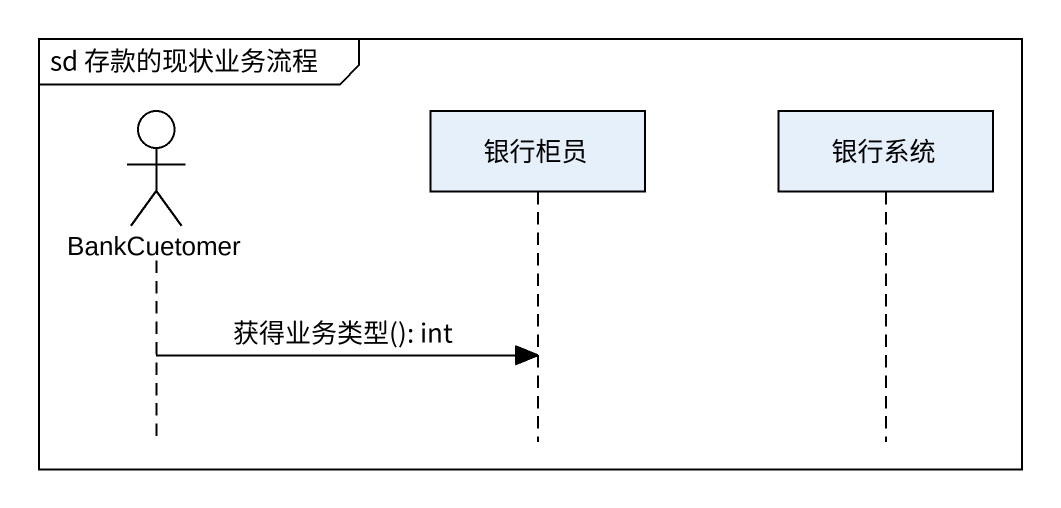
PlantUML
@startuml
mainframe sd 存款的现状业务流程
hide footbox
actor BankCuetomer
participant 银行柜员
participant 银行系统

BankCuetomer -> 银行柜员 : 获得业务类型(): int
@enduml
